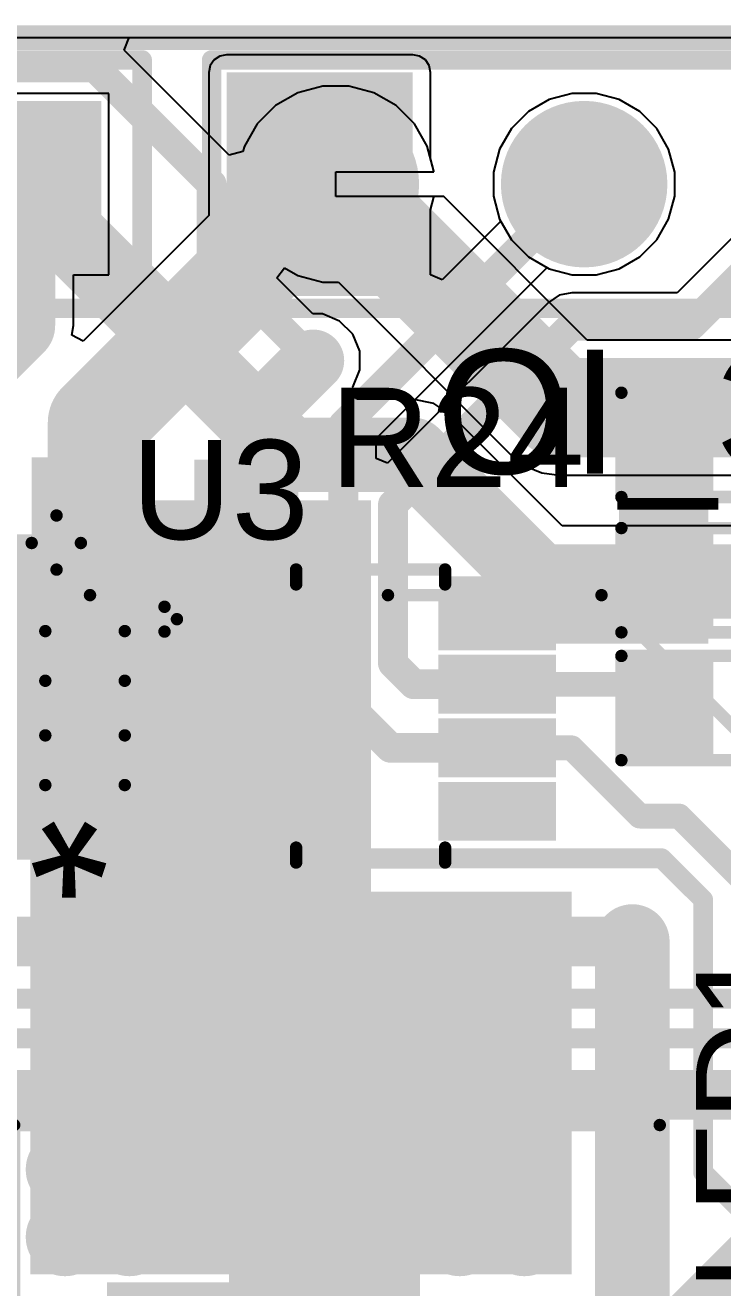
# Model space of a CAD drawing. Header units: millimetres. Extents: x -0.91 to 0.79, y -0.9 to 0.79.
# Drawn here: x 0.216 to 0.497, y 0.283 to 0.791 of the extents above; entities that cross this region are included whole.
import ezdxf

# ---------------------------------------------------------------- set-up
doc = ezdxf.new("R2010")
doc.units = ezdxf.units.MM
doc.header["$MEASUREMENT"] = 0
for name, color, linetype in [('BottomLayer', 5, 'Continuous'), ('BottomOverlay', 54, 'Continuous'), ('BottomPaste', 16, 'Continuous'), ('BottomSolder', 6, 'Continuous'), ('Mechanical2', 216, 'Continuous'), ('MultiLayer', 9, 'Continuous'), ('PadHoleLayer', 156, 'Continuous'), ('TopLayer', 1, 'Continuous'), ('TopOverlay', 2, 'Continuous'), ('TopPaste', 8, 'Continuous'), ('TopSolder', 216, 'Continuous'), ('ViaHoleLayer', 16, 'Continuous')]:
    doc.layers.add(name, color=color, linetype=linetype)
doc.styles.add('Arial', font='', dxfattribs={"height": 0.2})
doc.styles.get('Arial').set_extended_font_data('Arial')

# ---------------------------------------------------------------- blocks, each defined once
blk = doc.blocks.new('SOT__223_5')
at = {"layer": 'TopLayer'}
for points in [[(-0.0748, 0.15945), (0.0748, 0.15945), (0.0748, 0.08071), (-0.0748, 0.08071)], [(-0.12008, -0.08071), (-0.06102, -0.08071), (-0.06102, -0.15945), (-0.12008, -0.15945)], [(-0.02953, -0.08071), (0.02953, -0.08071), (0.02953, -0.15945), (-0.02953, -0.15945)], [(0.06102, -0.08071), (0.12008, -0.08071), (0.12008, -0.15945), (0.06102, -0.15945)]]:
    blk.add_hatch(color=1, dxfattribs=at).paths.add_polyline_path(points)
at = {"layer": 'TopPaste'}
for points in [[(-0.0748, 0.15945), (0.0748, 0.15945), (0.0748, 0.08071), (-0.0748, 0.08071)], [(-0.12008, -0.08071), (-0.06102, -0.08071), (-0.06102, -0.15945), (-0.12008, -0.15945)], [(-0.02953, -0.08071), (0.02953, -0.08071), (0.02953, -0.15945), (-0.02953, -0.15945)], [(0.06102, -0.08071), (0.12008, -0.08071), (0.12008, -0.15945), (0.06102, -0.15945)]]:
    blk.add_hatch(color=8, dxfattribs=at).paths.add_polyline_path(points)
at = {"layer": 'TopSolder'}
for points in [[(-0.0788, 0.16345), (0.0788, 0.16345), (0.0788, 0.07671), (-0.0788, 0.07671)], [(-0.12408, -0.07671), (-0.05702, -0.07671), (-0.05702, -0.16345), (-0.12408, -0.16345)], [(-0.03353, -0.07671), (0.03353, -0.07671), (0.03353, -0.16345), (-0.03353, -0.16345)], [(0.05702, -0.07671), (0.12408, -0.07671), (0.12408, -0.16345), (0.05702, -0.16345)]]:
    blk.add_hatch(color=216, dxfattribs=at).paths.add_polyline_path(points)
at = {"layer": 'TopOverlay'}
for points, const_width in [([(-0.13, -0.072), (-0.13, 0.071)], 0.005), ([(-0.13, 0.071), (0.13, 0.071)], 0.005), ([(0.13, -0.072), (0.13, 0.071)], 0.005), ([(-0.13, -0.072), (0.13, -0.072)], 0.005), ([(-0.132, -0.126), (-0.132, -0.116)], 0.00787), ([(-0.132, -0.116), (-0.127, -0.121)], 0.00787), ([(-0.132, -0.126), (-0.127, -0.121)], 0.00787)]:
    blk.add_lwpolyline(points, dxfattribs=dict(at, const_width=const_width))
for points, const_width in [([(-0.13125, 0.071, 1), (-0.12875, 0.071, 1)], 0.0025), ([(-0.13125, 0.071, 1), (-0.12875, 0.071, 1)], 0.0025), ([(0.12875, 0.071, 1), (0.13125, 0.071, 1)], 0.0025), ([(0.12875, 0.071, 1), (0.13125, 0.071, 1)], 0.0025), ([(-0.13125, -0.072, 1), (-0.12875, -0.072, 1)], 0.0025), ([(-0.13125, -0.072, 1), (-0.12875, -0.072, 1)], 0.0025), ([(0.12875, -0.072, 1), (0.13125, -0.072, 1)], 0.0025), ([(0.12875, -0.072, 1), (0.13125, -0.072, 1)], 0.0025), ([(-0.13397, -0.116, 1), (-0.13003, -0.116, 1)], 0.00394), ([(-0.13397, -0.116, 1), (-0.13003, -0.116, 1)], 0.00394), ([(-0.12897, -0.121, 1), (-0.12503, -0.121, 1)], 0.00394), ([(-0.12897, -0.121, 1), (-0.12503, -0.121, 1)], 0.00394), ([(-0.13397, -0.126, 1), (-0.13003, -0.126, 1)], 0.00394), ([(-0.13397, -0.126, 1), (-0.13003, -0.126, 1)], 0.00394)]:
    blk.add_lwpolyline(points, format="xyb", close=True, dxfattribs=dict(at, const_width=const_width))
blk = doc.blocks.new('SOT_23_8_6')
at = {"layer": 'TopLayer'}
for points in [[(-0.07067, 0.04626), (-0.0313, 0.04626), (-0.0313, 0.03051), (-0.07067, 0.03051)], [(0.0313, 0.04626), (0.07067, 0.04626), (0.07067, 0.03051), (0.0313, 0.03051)], [(-0.07067, 0.02067), (-0.0313, 0.02067), (-0.0313, 0.00492), (-0.07067, 0.00492)], [(0.0313, 0.02067), (0.07067, 0.02067), (0.07067, 0.00492), (0.0313, 0.00492)], [(-0.07067, -0.00492), (-0.0313, -0.00492), (-0.0313, -0.02067), (-0.07067, -0.02067)], [(0.0313, -0.00492), (0.07067, -0.00492), (0.07067, -0.02067), (0.0313, -0.02067)], [(-0.07067, -0.03051), (-0.0313, -0.03051), (-0.0313, -0.04626), (-0.07067, -0.04626)], [(0.0313, -0.03051), (0.07067, -0.03051), (0.07067, -0.04626), (0.0313, -0.04626)]]:
    blk.add_hatch(color=1, dxfattribs=at).paths.add_polyline_path(points)
at = {"layer": 'TopPaste'}
for points in [[(-0.07067, 0.04626), (-0.0313, 0.04626), (-0.0313, 0.03051), (-0.07067, 0.03051)], [(0.0313, 0.04626), (0.07067, 0.04626), (0.07067, 0.03051), (0.0313, 0.03051)], [(-0.07067, 0.02067), (-0.0313, 0.02067), (-0.0313, 0.00492), (-0.07067, 0.00492)], [(0.0313, 0.02067), (0.07067, 0.02067), (0.07067, 0.00492), (0.0313, 0.00492)], [(-0.07067, -0.00492), (-0.0313, -0.00492), (-0.0313, -0.02067), (-0.07067, -0.02067)], [(0.0313, -0.00492), (0.07067, -0.00492), (0.07067, -0.02067), (0.0313, -0.02067)], [(-0.07067, -0.03051), (-0.0313, -0.03051), (-0.0313, -0.04626), (-0.07067, -0.04626)], [(0.0313, -0.03051), (0.07067, -0.03051), (0.07067, -0.04626), (0.0313, -0.04626)]]:
    blk.add_hatch(color=8, dxfattribs=at).paths.add_polyline_path(points)
at = {"layer": 'TopSolder'}
for points in [[(-0.07467, 0.05026), (-0.0273, 0.05026), (-0.0273, 0.02651), (-0.07467, 0.02651)], [(0.0273, 0.05026), (0.07467, 0.05026), (0.07467, 0.02651), (0.0273, 0.02651)], [(-0.07467, 0.02467), (-0.0273, 0.02467), (-0.0273, 0.00092), (-0.07467, 0.00092)], [(0.0273, 0.02467), (0.07467, 0.02467), (0.07467, 0.00092), (0.0273, 0.00092)], [(-0.07467, -0.00092), (-0.0273, -0.00092), (-0.0273, -0.02467), (-0.07467, -0.02467)], [(0.0273, -0.00092), (0.07467, -0.00092), (0.07467, -0.02467), (0.0273, -0.02467)], [(-0.07467, -0.02651), (-0.0273, -0.02651), (-0.0273, -0.05026), (-0.07467, -0.05026)], [(0.0273, -0.02651), (0.07467, -0.02651), (0.07467, -0.05026), (0.0273, -0.05026)]]:
    blk.add_hatch(color=216, dxfattribs=at).paths.add_polyline_path(points)
at = {"layer": 'TopOverlay', "const_width": 0.005}
for points in [[(-0.03, 0.059), (0.03, 0.059)], [(-0.03, 0.053), (-0.03, 0.059)], [(0.03, 0.053), (0.03, 0.059)], [(-0.083, 0.034), (-0.083, 0.044)], [(-0.083, 0.044), (-0.078, 0.039)], [(-0.083, 0.034), (-0.078, 0.039)], [(-0.03, -0.059), (-0.03, -0.053)], [(0.03, -0.059), (0.03, -0.053)], [(-0.03, -0.059), (0.03, -0.059)]]:
    blk.add_lwpolyline(points, dxfattribs=at)
at = {"layer": 'TopOverlay', "const_width": 0.0025}
for points in [[(-0.03125, 0.059, 1), (-0.02875, 0.059, 1)], [(-0.03125, 0.059, 1), (-0.02875, 0.059, 1)], [(0.02875, 0.059, 1), (0.03125, 0.059, 1)], [(0.02875, 0.059, 1), (0.03125, 0.059, 1)], [(-0.03125, 0.053, 1), (-0.02875, 0.053, 1)], [(0.02875, 0.053, 1), (0.03125, 0.053, 1)], [(-0.08425, 0.044, 1), (-0.08175, 0.044, 1)], [(-0.08425, 0.044, 1), (-0.08175, 0.044, 1)], [(-0.07925, 0.039, 1), (-0.07675, 0.039, 1)], [(-0.07925, 0.039, 1), (-0.07675, 0.039, 1)], [(-0.08425, 0.034, 1), (-0.08175, 0.034, 1)], [(-0.08425, 0.034, 1), (-0.08175, 0.034, 1)], [(-0.03125, -0.053, 1), (-0.02875, -0.053, 1)], [(0.02875, -0.053, 1), (0.03125, -0.053, 1)], [(-0.03125, -0.059, 1), (-0.02875, -0.059, 1)], [(-0.03125, -0.059, 1), (-0.02875, -0.059, 1)], [(0.02875, -0.059, 1), (0.03125, -0.059, 1)], [(0.02875, -0.059, 1), (0.03125, -0.059, 1)]]:
    blk.add_lwpolyline(points, format="xyb", close=True, dxfattribs=at)
blk = doc.blocks.new('R___0603_10')
at = {"layer": 'TopLayer'}
for points in [[(-0.015, 0.0175), (-0.015, -0.0175), (-0.045, -0.0175), (-0.045, 0.0175)], [(0.045, 0.0175), (0.045, -0.0175), (0.015, -0.0175), (0.015, 0.0175)]]:
    blk.add_hatch(color=1, dxfattribs=at).paths.add_polyline_path(points)
at = {"layer": 'TopPaste'}
for points in [[(-0.015, 0.0175), (-0.015, -0.0175), (-0.045, -0.0175), (-0.045, 0.0175)], [(0.045, 0.0175), (0.045, -0.0175), (0.015, -0.0175), (0.015, 0.0175)]]:
    blk.add_hatch(color=8, dxfattribs=at).paths.add_polyline_path(points)
at = {"layer": 'TopSolder'}
for points in [[(-0.011, 0.0215), (-0.011, -0.0215), (-0.049, -0.0215), (-0.049, 0.0215)], [(0.049, 0.0215), (0.049, -0.0215), (0.011, -0.0215), (0.011, 0.0215)]]:
    blk.add_hatch(color=216, dxfattribs=at).paths.add_polyline_path(points)
at = {"layer": 'TopOverlay', "const_width": 0.005}
for points in [[(-0.048, 0.021), (-0.048, -0.021)], [(0.048, 0.021), (-0.048, 0.021)], [(0.048, 0.021), (0.048, -0.021)], [(0.048, -0.021), (-0.048, -0.021)]]:
    blk.add_lwpolyline(points, dxfattribs=at)
at = {"layer": 'TopOverlay', "const_width": 0.0025}
for points in [[(-0.04925, 0.021, 1), (-0.04675, 0.021, 1)], [(-0.04925, 0.021, 1), (-0.04675, 0.021, 1)], [(0.04675, 0.021, 1), (0.04925, 0.021, 1)], [(0.04675, 0.021, 1), (0.04925, 0.021, 1)], [(-0.04925, -0.021, 1), (-0.04675, -0.021, 1)], [(-0.04925, -0.021, 1), (-0.04675, -0.021, 1)], [(0.04675, -0.021, 1), (0.04925, -0.021, 1)], [(0.04675, -0.021, 1), (0.04925, -0.021, 1)]]:
    blk.add_lwpolyline(points, format="xyb", close=True, dxfattribs=at)
blk = doc.blocks.new('R___0603_31')
at = {"layer": 'TopLayer'}
for points in [[(-0.015, 0.0175), (-0.015, -0.0175), (-0.045, -0.0175), (-0.045, 0.0175)], [(0.045, 0.0175), (0.045, -0.0175), (0.015, -0.0175), (0.015, 0.0175)]]:
    blk.add_hatch(color=1, dxfattribs=at).paths.add_polyline_path(points)
at = {"layer": 'TopPaste'}
for points in [[(-0.015, 0.0175), (-0.015, -0.0175), (-0.045, -0.0175), (-0.045, 0.0175)], [(0.045, 0.0175), (0.045, -0.0175), (0.015, -0.0175), (0.015, 0.0175)]]:
    blk.add_hatch(color=8, dxfattribs=at).paths.add_polyline_path(points)
at = {"layer": 'TopSolder'}
for points in [[(-0.011, 0.0215), (-0.011, -0.0215), (-0.049, -0.0215), (-0.049, 0.0215)], [(0.049, 0.0215), (0.049, -0.0215), (0.011, -0.0215), (0.011, 0.0215)]]:
    blk.add_hatch(color=216, dxfattribs=at).paths.add_polyline_path(points)
at = {"layer": 'TopOverlay', "const_width": 0.005}
for points in [[(-0.048, -0.021), (-0.048, 0.021)], [(-0.048, 0.021), (0.048, 0.021)], [(0.048, -0.021), (0.048, 0.021)], [(-0.048, -0.021), (0.048, -0.021)]]:
    blk.add_lwpolyline(points, dxfattribs=at)
at = {"layer": 'TopOverlay', "const_width": 0.0025}
for points in [[(-0.04925, 0.021, 1), (-0.04675, 0.021, 1)], [(-0.04925, 0.021, 1), (-0.04675, 0.021, 1)], [(0.04675, 0.021, 1), (0.04925, 0.021, 1)], [(0.04675, 0.021, 1), (0.04925, 0.021, 1)], [(-0.04925, -0.021, 1), (-0.04675, -0.021, 1)], [(-0.04925, -0.021, 1), (-0.04675, -0.021, 1)], [(0.04675, -0.021, 1), (0.04925, -0.021, 1)], [(0.04675, -0.021, 1), (0.04925, -0.021, 1)]]:
    blk.add_lwpolyline(points, format="xyb", close=True, dxfattribs=at)
blk = doc.blocks.new('RES_0603_32')
at = {"layer": 'TopLayer'}
for points in [[(-0.015, 0.0175), (-0.015, -0.0175), (-0.045, -0.0175), (-0.045, 0.0175)], [(0.045, 0.0175), (0.045, -0.0175), (0.015, -0.0175), (0.015, 0.0175)]]:
    blk.add_hatch(color=1, dxfattribs=at).paths.add_polyline_path(points)
at = {"layer": 'TopPaste'}
for points in [[(-0.015, 0.0175), (-0.015, -0.0175), (-0.045, -0.0175), (-0.045, 0.0175)], [(0.045, 0.0175), (0.045, -0.0175), (0.015, -0.0175), (0.015, 0.0175)]]:
    blk.add_hatch(color=8, dxfattribs=at).paths.add_polyline_path(points)
at = {"layer": 'TopSolder'}
for points in [[(-0.011, 0.0215), (-0.011, -0.0215), (-0.049, -0.0215), (-0.049, 0.0215)], [(0.049, 0.0215), (0.049, -0.0215), (0.011, -0.0215), (0.011, 0.0215)]]:
    blk.add_hatch(color=216, dxfattribs=at).paths.add_polyline_path(points)
at = {"layer": 'TopOverlay', "const_width": 0.005}
for points in [[(-0.048, 0.021), (-0.048, -0.021)], [(0.048, 0.021), (-0.048, 0.021)], [(0.048, 0.021), (0.048, -0.021)], [(0.048, -0.021), (-0.048, -0.021)]]:
    blk.add_lwpolyline(points, dxfattribs=at)
at = {"layer": 'TopOverlay', "const_width": 0.0025}
for points in [[(-0.04925, 0.021, 1), (-0.04675, 0.021, 1)], [(-0.04925, 0.021, 1), (-0.04675, 0.021, 1)], [(0.04675, 0.021, 1), (0.04925, 0.021, 1)], [(0.04675, 0.021, 1), (0.04925, 0.021, 1)], [(-0.04925, -0.021, 1), (-0.04675, -0.021, 1)], [(-0.04925, -0.021, 1), (-0.04675, -0.021, 1)], [(0.04675, -0.021, 1), (0.04925, -0.021, 1)], [(0.04675, -0.021, 1), (0.04925, -0.021, 1)]]:
    blk.add_lwpolyline(points, format="xyb", close=True, dxfattribs=at)
blk = doc.blocks.new('HDR1X6__B_50')
at = {"layer": 'BottomLayer'}
blk.add_hatch(color=5, dxfattribs=at).paths.add_polyline_path([(-0.02953, 0.02953), (0.02953, 0.02953), (0.02953, -0.02953), (-0.02953, -0.02953)])
at = {"layer": 'BottomSolder'}
blk.add_hatch(color=6, dxfattribs=at).paths.add_polyline_path([(-0.03353, 0.03353), (0.03353, 0.03353), (0.03353, -0.03353), (-0.03353, -0.03353)])
at = {"layer": 'MultiLayer'}
blk.add_hatch(color=9, dxfattribs=at).paths.add_polyline_path([(-0.02953, 0.02953), (0.02953, 0.02953), (0.02953, -0.02953), (-0.02953, -0.02953)])
at = {"layer": 'PadHoleLayer'}
h = blk.add_hatch(color=156, dxfattribs=at)
edge = h.paths.add_edge_path()
edge.add_arc((0, 0), 0.01772, 0, 360)
at = {"layer": 'TopLayer'}
blk.add_hatch(color=1, dxfattribs=at).paths.add_polyline_path([(-0.02953, 0.02953), (0.02953, 0.02953), (0.02953, -0.02953), (-0.02953, -0.02953)])
at = {"layer": 'TopSolder'}
blk.add_hatch(color=216, dxfattribs=at).paths.add_polyline_path([(-0.03353, 0.03353), (0.03353, 0.03353), (0.03353, -0.03353), (-0.03353, -0.03353)])
at = {"layer": 'BottomOverlay', "const_width": 0.00787}
for points in [[(-0.05, 0.05), (-0.05, -0.05)], [(0.55, 0.05), (-0.05, 0.05)], [(0.55, -0.05), (-0.05, -0.05)]]:
    blk.add_lwpolyline(points, dxfattribs=at)
at = {"layer": 'BottomOverlay', "const_width": 0.00394}
for points in [[(-0.05197, 0.05, 1), (-0.04803, 0.05, 1)], [(-0.05197, 0.05, 1), (-0.04803, 0.05, 1)], [(-0.05197, -0.05, 1), (-0.04803, -0.05, 1)], [(-0.05197, -0.05, 1), (-0.04803, -0.05, 1)]]:
    blk.add_lwpolyline(points, format="xyb", close=True, dxfattribs=at)
blk = doc.blocks.new('HDR1X3__B_59')
at = {"layer": 'BottomLayer'}
blk.add_hatch(color=5, dxfattribs=at).paths.add_polyline_path([(-0.02953, 0.02953), (0.02953, 0.02953), (0.02953, -0.02953), (-0.02953, -0.02953)])
h = blk.add_hatch(color=5, dxfattribs=at)
edge = h.paths.add_edge_path()
edge.add_arc((0.1, 0), 0.02953, 0, 360)
h = blk.add_hatch(color=5, dxfattribs=at)
edge = h.paths.add_edge_path()
edge.add_arc((0.2, 0), 0.02953, 0, 360)
at = {"layer": 'BottomSolder'}
blk.add_hatch(color=6, dxfattribs=at).paths.add_polyline_path([(-0.03353, 0.03353), (0.03353, 0.03353), (0.03353, -0.03353), (-0.03353, -0.03353)])
h = blk.add_hatch(color=6, dxfattribs=at)
edge = h.paths.add_edge_path()
edge.add_arc((0.1, 0), 0.03353, 0, 360)
h = blk.add_hatch(color=6, dxfattribs=at)
edge = h.paths.add_edge_path()
edge.add_arc((0.2, 0), 0.03353, 0, 360)
at = {"layer": 'MultiLayer'}
blk.add_hatch(color=9, dxfattribs=at).paths.add_polyline_path([(-0.02953, 0.02953), (0.02953, 0.02953), (0.02953, -0.02953), (-0.02953, -0.02953)])
h = blk.add_hatch(color=9, dxfattribs=at)
edge = h.paths.add_edge_path()
edge.add_arc((0.1, 0), 0.02953, 0, 360)
h = blk.add_hatch(color=9, dxfattribs=at)
edge = h.paths.add_edge_path()
edge.add_arc((0.2, 0), 0.02953, 0, 360)
at = {"layer": 'PadHoleLayer'}
h = blk.add_hatch(color=156, dxfattribs=at)
edge = h.paths.add_edge_path()
edge.add_arc((0, 0), 0.01772, 0, 360)
h = blk.add_hatch(color=156, dxfattribs=at)
edge = h.paths.add_edge_path()
edge.add_arc((0.1, 0), 0.01772, 0, 360)
h = blk.add_hatch(color=156, dxfattribs=at)
edge = h.paths.add_edge_path()
edge.add_arc((0.2, 0), 0.01772, 0, 360)
at = {"layer": 'TopLayer'}
blk.add_hatch(color=1, dxfattribs=at).paths.add_polyline_path([(-0.02953, 0.02953), (0.02953, 0.02953), (0.02953, -0.02953), (-0.02953, -0.02953)])
h = blk.add_hatch(color=1, dxfattribs=at)
edge = h.paths.add_edge_path()
edge.add_arc((0.1, 0), 0.02953, 0, 360)
h = blk.add_hatch(color=1, dxfattribs=at)
edge = h.paths.add_edge_path()
edge.add_arc((0.2, 0), 0.02953, 0, 360)
at = {"layer": 'TopSolder'}
blk.add_hatch(color=216, dxfattribs=at).paths.add_polyline_path([(-0.03353, 0.03353), (0.03353, 0.03353), (0.03353, -0.03353), (-0.03353, -0.03353)])
h = blk.add_hatch(color=216, dxfattribs=at)
edge = h.paths.add_edge_path()
edge.add_arc((0.1, 0), 0.03353, 0, 360)
h = blk.add_hatch(color=216, dxfattribs=at)
edge = h.paths.add_edge_path()
edge.add_arc((0.2, 0), 0.03353, 0, 360)
at = {"layer": 'BottomOverlay', "const_width": 0.00787}
for points in [[(-0.05, 0.05), (-0.05, -0.05)], [(0.25, 0.05), (-0.05, 0.05)], [(0.25, 0.05), (0.25, -0.05)], [(0.25, -0.05), (-0.05, -0.05)]]:
    blk.add_lwpolyline(points, dxfattribs=at)
at = {"layer": 'BottomOverlay', "const_width": 0.00394}
for points in [[(-0.05197, 0.05, 1), (-0.04803, 0.05, 1)], [(-0.05197, 0.05, 1), (-0.04803, 0.05, 1)], [(0.24803, 0.05, 1), (0.25197, 0.05, 1)], [(0.24803, 0.05, 1), (0.25197, 0.05, 1)], [(-0.05197, -0.05, 1), (-0.04803, -0.05, 1)], [(-0.05197, -0.05, 1), (-0.04803, -0.05, 1)], [(0.24803, -0.05, 1), (0.25197, -0.05, 1)], [(0.24803, -0.05, 1), (0.25197, -0.05, 1)]]:
    blk.add_lwpolyline(points, format="xyb", close=True, dxfattribs=at)
blk = doc.blocks.new('C___0402_64')
at = {"layer": 'TopLayer'}
for points in [[(-0.0275, -0.0125), (-0.0275, 0.0125), (-0.0095, 0.0125), (-0.0095, -0.0125)], [(0.0095, -0.0125), (0.0095, 0.0125), (0.0275, 0.0125), (0.0275, -0.0125)]]:
    blk.add_hatch(color=1, dxfattribs=at).paths.add_polyline_path(points)
at = {"layer": 'TopPaste'}
for points in [[(-0.0275, -0.0125), (-0.0275, 0.0125), (-0.0095, 0.0125), (-0.0095, -0.0125)], [(0.0095, -0.0125), (0.0095, 0.0125), (0.0275, 0.0125), (0.0275, -0.0125)]]:
    blk.add_hatch(color=8, dxfattribs=at).paths.add_polyline_path(points)
at = {"layer": 'TopSolder'}
for points in [[(-0.02986, -0.01486), (-0.02986, 0.01486), (-0.00714, 0.01486), (-0.00714, -0.01486)], [(0.00714, -0.01486), (0.00714, 0.01486), (0.02986, 0.01486), (0.02986, -0.01486)]]:
    blk.add_hatch(color=216, dxfattribs=at).paths.add_polyline_path(points)
at = {"layer": 'TopOverlay', "const_width": 0.005}
for points in [[(-0.031, 0.016), (-0.031, -0.016)], [(-0.031, 0.016), (-0.011, 0.016)], [(0.011, 0.016), (0.031, 0.016)], [(0.031, 0.016), (0.031, -0.016)], [(-0.031, -0.016), (-0.011, -0.016)], [(0.011, -0.016), (0.031, -0.016)]]:
    blk.add_lwpolyline(points, dxfattribs=at)
at = {"layer": 'TopOverlay', "const_width": 0.0025}
for points in [[(-0.03225, 0.016, 1), (-0.02975, 0.016, 1)], [(-0.03225, 0.016, 1), (-0.02975, 0.016, 1)], [(-0.01225, 0.016, 1), (-0.00975, 0.016, 1)], [(0.00975, 0.016, 1), (0.01225, 0.016, 1)], [(0.02975, 0.016, 1), (0.03225, 0.016, 1)], [(0.02975, 0.016, 1), (0.03225, 0.016, 1)], [(-0.03225, -0.016, 1), (-0.02975, -0.016, 1)], [(-0.03225, -0.016, 1), (-0.02975, -0.016, 1)], [(-0.01225, -0.016, 1), (-0.00975, -0.016, 1)], [(0.00975, -0.016, 1), (0.01225, -0.016, 1)], [(0.02975, -0.016, 1), (0.03225, -0.016, 1)], [(0.02975, -0.016, 1), (0.03225, -0.016, 1)]]:
    blk.add_lwpolyline(points, format="xyb", close=True, dxfattribs=at)
blk = doc.blocks.new('UCD_220_F_10__D___B_83')
at = {"layer": 'BottomLayer'}
for points in [[(-0.23622, 0.04921), (-0.07874, 0.04921), (-0.07874, -0.04921), (-0.23622, -0.04921)], [(0.07874, 0.04921), (0.23622, 0.04921), (0.23622, -0.04921), (0.07874, -0.04921)]]:
    blk.add_hatch(color=5, dxfattribs=at).paths.add_polyline_path(points)
at = {"layer": 'BottomPaste'}
for points in [[(-0.23622, 0.04921), (-0.07874, 0.04921), (-0.07874, -0.04921), (-0.23622, -0.04921)], [(0.07874, 0.04921), (0.23622, 0.04921), (0.23622, -0.04921), (0.07874, -0.04921)]]:
    blk.add_hatch(color=16, dxfattribs=at).paths.add_polyline_path(points)
at = {"layer": 'BottomSolder'}
for points in [[(-0.24022, 0.05321), (-0.07474, 0.05321), (-0.07474, -0.05321), (-0.24022, -0.05321)], [(0.07474, 0.05321), (0.24022, 0.05321), (0.24022, -0.05321), (0.07474, -0.05321)]]:
    blk.add_hatch(color=6, dxfattribs=at).paths.add_polyline_path(points)
at = {"layer": 'BottomOverlay', "const_width": 0.005}
for points in [[(-0.202, 0.146), (-0.143, 0.205)], [(0.202, 0.205), (-0.143, 0.205)], [(0.202, 0.059), (0.202, 0.205)], [(-0.202, 0.06), (-0.202, 0.146)], [(-0.202, -0.146), (-0.202, -0.06)], [(0.202, -0.205), (0.202, -0.059)], [(-0.223, -0.08349), (-0.223, -0.06369)], [(-0.21228, -0.07348), (-0.23408, -0.07348)], [(-0.143, -0.205), (-0.202, -0.146)], [(0.202, -0.205), (-0.143, -0.205)]]:
    blk.add_lwpolyline(points, dxfattribs=at)
at = {"layer": 'BottomOverlay', "const_width": 0.0025}
for points in [[(-0.14425, 0.205, 1), (-0.14175, 0.205, 1)], [(-0.14425, 0.205, 1), (-0.14175, 0.205, 1)], [(0.20075, 0.205, 1), (0.20325, 0.205, 1)], [(0.20075, 0.205, 1), (0.20325, 0.205, 1)], [(-0.20325, 0.146, 1), (-0.20075, 0.146, 1)], [(-0.20325, 0.146, 1), (-0.20075, 0.146, 1)], [(-0.20325, 0.06, 1), (-0.20075, 0.06, 1)], [(0.20075, 0.059, 1), (0.20325, 0.059, 1)], [(-0.20325, -0.06, 1), (-0.20075, -0.06, 1)], [(0.20075, -0.059, 1), (0.20325, -0.059, 1)], [(-0.22425, -0.06369, 1), (-0.22175, -0.06369, 1)], [(-0.23533, -0.07348, 1), (-0.23283, -0.07348, 1)], [(-0.21353, -0.07348, 1), (-0.21103, -0.07348, 1)], [(-0.22425, -0.08349, 1), (-0.22175, -0.08349, 1)], [(-0.20325, -0.146, 1), (-0.20075, -0.146, 1)], [(-0.20325, -0.146, 1), (-0.20075, -0.146, 1)], [(-0.14425, -0.205, 1), (-0.14175, -0.205, 1)], [(-0.14425, -0.205, 1), (-0.14175, -0.205, 1)], [(0.20075, -0.205, 1), (0.20325, -0.205, 1)], [(0.20075, -0.205, 1), (0.20325, -0.205, 1)]]:
    blk.add_lwpolyline(points, format="xyb", close=True, dxfattribs=at)

msp = doc.modelspace()

# ---------------------------------------------------------------- hatches: boundary and pattern name
at = {"layer": 'BottomLayer'}
h = msp.add_hatch(color=5, dxfattribs=at)
edge = h.paths.add_edge_path()
edge.add_arc((0.33195, 0.65595), 0.01181, 0, 360)
for points in [[(0.25516, 0.586), (0.15216, 0.586), (0.15216, 0.455), (0.25516, 0.455)], [(0.35108, 0.586), (0.218, 0.586), (0.218, 0.439), (0.35108, 0.439)], [(0.22, 0.289), (0.433, 0.289), (0.433, 0.342), (0.22, 0.342)]]:
    msp.add_hatch(color=5, dxfattribs=at).paths.add_polyline_path(points)
h = msp.add_hatch(color=5, dxfattribs=at)
edge = h.paths.add_edge_path()
edge.add_arc((0.4605, 0.422), 0.01181, 0, 360)
h = msp.add_hatch(color=5, dxfattribs=at)
edge = h.paths.add_edge_path()
edge.add_arc((0.232, 0.33019), 0.01181, 0, 360)
h = msp.add_hatch(color=5, dxfattribs=at)
edge = h.paths.add_edge_path()
edge.add_arc((0.258, 0.33019), 0.01181, 0, 360)
h = msp.add_hatch(color=5, dxfattribs=at)
edge = h.paths.add_edge_path()
edge.add_arc((0.391, 0.33019), 0.01181, 0, 360)
h = msp.add_hatch(color=5, dxfattribs=at)
edge = h.paths.add_edge_path()
edge.add_arc((0.417, 0.33019), 0.01181, 0, 360)
h = msp.add_hatch(color=5, dxfattribs=at)
edge = h.paths.add_edge_path()
edge.add_arc((0.232, 0.303), 0.01181, 0, 360)
h = msp.add_hatch(color=5, dxfattribs=at)
edge = h.paths.add_edge_path()
edge.add_arc((0.258, 0.303), 0.01181, 0, 360)
h = msp.add_hatch(color=5, dxfattribs=at)
edge = h.paths.add_edge_path()
edge.add_arc((0.391, 0.303), 0.01181, 0, 360)
h = msp.add_hatch(color=5, dxfattribs=at)
edge = h.paths.add_edge_path()
edge.add_arc((0.417, 0.303), 0.01181, 0, 360)
at = {"layer": 'BottomSolder'}
h = msp.add_hatch(color=6, dxfattribs=at)
edge = h.paths.add_edge_path()
edge.add_arc((0.232, 0.33019), 0.01581, 0, 360)
h = msp.add_hatch(color=6, dxfattribs=at)
edge = h.paths.add_edge_path()
edge.add_arc((0.258, 0.33019), 0.01581, 0, 360)
h = msp.add_hatch(color=6, dxfattribs=at)
edge = h.paths.add_edge_path()
edge.add_arc((0.391, 0.33019), 0.01581, 0, 360)
h = msp.add_hatch(color=6, dxfattribs=at)
edge = h.paths.add_edge_path()
edge.add_arc((0.417, 0.33019), 0.01581, 0, 360)
h = msp.add_hatch(color=6, dxfattribs=at)
edge = h.paths.add_edge_path()
edge.add_arc((0.232, 0.303), 0.01581, 0, 360)
h = msp.add_hatch(color=6, dxfattribs=at)
edge = h.paths.add_edge_path()
edge.add_arc((0.258, 0.303), 0.01581, 0, 360)
h = msp.add_hatch(color=6, dxfattribs=at)
edge = h.paths.add_edge_path()
edge.add_arc((0.391, 0.303), 0.01581, 0, 360)
h = msp.add_hatch(color=6, dxfattribs=at)
edge = h.paths.add_edge_path()
edge.add_arc((0.417, 0.303), 0.01581, 0, 360)
at = {"layer": 'TopLayer'}
for points in [[(0.29708, 0.682), (0.37208, 0.682), (0.37208, 0.772), (0.29708, 0.772)], [(0.45508, 0.542), (0.49108, 0.542), (0.49108, 0.647), (0.45508, 0.647)], [(0.21859, 0.519), (0.26508, 0.519), (0.26508, 0.617), (0.21859, 0.617)], [(0.28408, 0.543), (0.326, 0.543), (0.326, 0.616), (0.28408, 0.616)], [(0.38608, 0.542), (0.48908, 0.542), (0.48908, 0.569), (0.38608, 0.569)], [(0.218, 0.491), (0.32408, 0.491), (0.32408, 0.508), (0.218, 0.508)], [(0.218, 0.34), (0.26608, 0.34), (0.26608, 0.502), (0.218, 0.502)], [(0.28408, 0.449), (0.33208, 0.449), (0.33208, 0.483), (0.28408, 0.483)], [(0.218, 0.288), (0.436, 0.288), (0.436, 0.442), (0.218, 0.442)], [(0.218, 0.355), (0.38008, 0.355), (0.38008, 0.442), (0.218, 0.442)], [(0.29808, 0.01969), (0.375, 0.01969), (0.375, 0.404), (0.29808, 0.404)]]:
    msp.add_hatch(color=1, dxfattribs=at).paths.add_polyline_path(points)
h = msp.add_hatch(color=1, dxfattribs=at)
edge = h.paths.add_edge_path()
edge.add_arc((0.33195, 0.65595), 0.01181, 0, 360)
h = msp.add_hatch(color=1, dxfattribs=at)
edge = h.paths.add_edge_path()
edge.add_arc((0.4605, 0.422), 0.01181, 0, 360)
h = msp.add_hatch(color=1, dxfattribs=at)
edge = h.paths.add_edge_path()
edge.add_arc((0.232, 0.33019), 0.01181, 0, 360)
h = msp.add_hatch(color=1, dxfattribs=at)
edge = h.paths.add_edge_path()
edge.add_arc((0.258, 0.33019), 0.01181, 0, 360)
h = msp.add_hatch(color=1, dxfattribs=at)
edge = h.paths.add_edge_path()
edge.add_arc((0.391, 0.33019), 0.01181, 0, 360)
h = msp.add_hatch(color=1, dxfattribs=at)
edge = h.paths.add_edge_path()
edge.add_arc((0.417, 0.33019), 0.01181, 0, 360)
h = msp.add_hatch(color=1, dxfattribs=at)
edge = h.paths.add_edge_path()
edge.add_arc((0.232, 0.303), 0.01181, 0, 360)
h = msp.add_hatch(color=1, dxfattribs=at)
edge = h.paths.add_edge_path()
edge.add_arc((0.258, 0.303), 0.01181, 0, 360)
h = msp.add_hatch(color=1, dxfattribs=at)
edge = h.paths.add_edge_path()
edge.add_arc((0.391, 0.303), 0.01181, 0, 360)
h = msp.add_hatch(color=1, dxfattribs=at)
edge = h.paths.add_edge_path()
edge.add_arc((0.417, 0.303), 0.01181, 0, 360)
at = {"layer": 'TopSolder'}
h = msp.add_hatch(color=216, dxfattribs=at)
edge = h.paths.add_edge_path()
edge.add_arc((0.232, 0.33019), 0.01581, 0, 360)
h = msp.add_hatch(color=216, dxfattribs=at)
edge = h.paths.add_edge_path()
edge.add_arc((0.258, 0.33019), 0.01581, 0, 360)
h = msp.add_hatch(color=216, dxfattribs=at)
edge = h.paths.add_edge_path()
edge.add_arc((0.391, 0.33019), 0.01581, 0, 360)
h = msp.add_hatch(color=216, dxfattribs=at)
edge = h.paths.add_edge_path()
edge.add_arc((0.417, 0.33019), 0.01581, 0, 360)
h = msp.add_hatch(color=216, dxfattribs=at)
edge = h.paths.add_edge_path()
edge.add_arc((0.232, 0.303), 0.01581, 0, 360)
h = msp.add_hatch(color=216, dxfattribs=at)
edge = h.paths.add_edge_path()
edge.add_arc((0.258, 0.303), 0.01581, 0, 360)
h = msp.add_hatch(color=216, dxfattribs=at)
edge = h.paths.add_edge_path()
edge.add_arc((0.391, 0.303), 0.01581, 0, 360)
h = msp.add_hatch(color=216, dxfattribs=at)
edge = h.paths.add_edge_path()
edge.add_arc((0.417, 0.303), 0.01581, 0, 360)
at = {"layer": 'ViaHoleLayer'}
h = msp.add_hatch(color=16, dxfattribs=at)
edge = h.paths.add_edge_path()
edge.add_arc((0.33195, 0.65595), 0.00591, 0, 360)
h = msp.add_hatch(color=16, dxfattribs=at)
edge = h.paths.add_edge_path()
edge.add_arc((0.4605, 0.422), 0.00591, 0, 360)
h = msp.add_hatch(color=16, dxfattribs=at)
edge = h.paths.add_edge_path()
edge.add_arc((0.232, 0.33019), 0.00591, 0, 360)
h = msp.add_hatch(color=16, dxfattribs=at)
edge = h.paths.add_edge_path()
edge.add_arc((0.258, 0.33019), 0.00591, 0, 360)
h = msp.add_hatch(color=16, dxfattribs=at)
edge = h.paths.add_edge_path()
edge.add_arc((0.391, 0.33019), 0.00591, 0, 360)
h = msp.add_hatch(color=16, dxfattribs=at)
edge = h.paths.add_edge_path()
edge.add_arc((0.417, 0.33019), 0.00591, 0, 360)
h = msp.add_hatch(color=16, dxfattribs=at)
edge = h.paths.add_edge_path()
edge.add_arc((0.232, 0.303), 0.00591, 0, 360)
h = msp.add_hatch(color=16, dxfattribs=at)
edge = h.paths.add_edge_path()
edge.add_arc((0.258, 0.303), 0.00591, 0, 360)
h = msp.add_hatch(color=16, dxfattribs=at)
edge = h.paths.add_edge_path()
edge.add_arc((0.391, 0.303), 0.00591, 0, 360)
h = msp.add_hatch(color=16, dxfattribs=at)
edge = h.paths.add_edge_path()
edge.add_arc((0.417, 0.303), 0.00591, 0, 360)

# ---------------------------------------------------------------- linework, layer by layer
at = {"layer": 'BottomLayer'}
for p, q in [((0.25583, 0.781), (0.2579, 0.786)), ((0.2579, 0.786), (0.67636, 0.786)), ((0.29812, 0.73871), (0.25583, 0.781)), ((0.32582, 0.76383), (0.31681, 0.75863)), ((0.33587, 0.76653), (0.32582, 0.76383)), ((0.34628, 0.76653), (0.33587, 0.76653)), ((0.35634, 0.76383), (0.34628, 0.76653)), ((0.36535, 0.75863), (0.35634, 0.76383)), ((0.43627, 0.76353), (0.42698, 0.76104)), ((0.44589, 0.76353), (0.43627, 0.76353)), ((0.45518, 0.76104), (0.44589, 0.76353)), ((0.31681, 0.75863), (0.30945, 0.75127)), ((0.37271, 0.75127), (0.36535, 0.75863)), ((0.42698, 0.76104), (0.41865, 0.75623)), ((0.46351, 0.75623), (0.45518, 0.76104)), ((0.41865, 0.75623), (0.41185, 0.74943)), ((0.47031, 0.74943), (0.46351, 0.75623)), ((0.30945, 0.75127), (0.30424, 0.74226)), ((0.37791, 0.74226), (0.37271, 0.75127)), ((0.41185, 0.74943), (0.40704, 0.7411)), ((0.47512, 0.7411), (0.47031, 0.74943)), ((0.30369, 0.7402), (0.29812, 0.73871)), ((0.30424, 0.74226), (0.30369, 0.7402)), ((0.38061, 0.7322), (0.37791, 0.74226)), ((0.40704, 0.7411), (0.40455, 0.73181)), ((0.47761, 0.73181), (0.47512, 0.7411)), ((0.38061, 0.732), (0.38061, 0.7322)), ((0.34108, 0.722), (0.34108, 0.732)), ((0.34108, 0.732), (0.38061, 0.732)), ((0.40455, 0.73181), (0.40455, 0.72219)), ((0.47761, 0.72219), (0.47761, 0.73181)), ((0.40455, 0.72219), (0.40704, 0.7129)), ((0.47512, 0.7129), (0.47761, 0.72219)), ((0.38459, 0.722), (0.34108, 0.722)), ((0.44236, 0.66423), (0.38459, 0.722)), ((0.40704, 0.7129), (0.41185, 0.70457)), ((0.47031, 0.70457), (0.47512, 0.7129)), ((0.41185, 0.70457), (0.41865, 0.69777)), ((0.46351, 0.69777), (0.47031, 0.70457)), ((0.41865, 0.69777), (0.42698, 0.69296)), ((0.45518, 0.69296), (0.46351, 0.69777)), ((0.31736, 0.68928), (0.32043, 0.69328)), ((0.32043, 0.69328), (0.32582, 0.69017)), ((0.42698, 0.69296), (0.43627, 0.69047)), ((0.44589, 0.69047), (0.45518, 0.69296)), ((0.33188, 0.67476), (0.31736, 0.68928)), ((0.32582, 0.69017), (0.33587, 0.68747)), ((0.33587, 0.68747), (0.34209, 0.68747)), ((0.34209, 0.68747), (0.41182, 0.61774)), ((0.43627, 0.69047), (0.44589, 0.69047)), ((0.33569, 0.67476), (0.33188, 0.67476)), ((0.3426, 0.67189), (0.33569, 0.67476)), ((0.34789, 0.6666), (0.3426, 0.67189)), ((0.35076, 0.65969), (0.34789, 0.6666)), ((0.577, 0.66423), (0.44236, 0.66423)), ((0.35076, 0.65221), (0.35076, 0.65969)), ((0.34789, 0.64529), (0.35076, 0.65221)), ((0.34765, 0.64505), (0.34789, 0.64529)), ((0.34957, 0.64043), (0.34765, 0.64505)), ((0.372, 0.64043), (0.34957, 0.64043)), ((0.38058, 0.63872), (0.372, 0.64043)), ((0.38786, 0.63386), (0.38058, 0.63872)), ((0.43229, 0.58943), (0.38786, 0.63386)), ((0.41182, 0.61774), (0.41746, 0.61342)), ((0.41746, 0.61342), (0.42403, 0.61069)), ((0.42403, 0.61069), (0.43108, 0.60977)), ((0.43108, 0.60977), (0.577, 0.60977)), ((0.54693, 0.58943), (0.43229, 0.58943))]:
    msp.add_line(p, q, dxfattribs=at)
for points, const_width in [([(-0.457, 0.774), (0.24408, 0.774)], 0.012), ([(0.24408, 0.774), (0.29108, 0.727)], 0.012), ([(0.34108, 0.727), (0.43108, 0.637)], 0.04), ([(0.21308, 0.727), (0.32208, 0.618)], 0.03), ([(0.29108, 0.69682), (0.29108, 0.727)], 0.012), ([(0.29108, 0.69682), (0.33195, 0.65595)], 0.012), ([(0.43108, 0.637), (0.577, 0.637)], 0.04), ([(0.32208, 0.618), (0.372, 0.618)], 0.03), ([(0.372, 0.618), (0.423, 0.567)], 0.03), ([(0.423, 0.567), (0.58, 0.567)], 0.03), ([(0.145, 0.422), (0.4605, 0.422)], 0.02), ([(0.14293, 0.399), (0.662, 0.399)], 0.008), ([(0.15919, 0.383), (0.636, 0.383)], 0.008), ([(0.18106, 0.36019), (0.53081, 0.36019)], 0.02), ([(0.48021, 0.25824), (0.5735, 0.35153)], 0.035)]:
    msp.add_lwpolyline(points, dxfattribs=dict(at, const_width=const_width))
for points, const_width in [([(0.24108, 0.774, 1), (0.24708, 0.774, 1)], 0.006), ([(0.24108, 0.774, 1), (0.24708, 0.774, 1)], 0.006), ([(0.33108, 0.727, 1), (0.35108, 0.727, 1)], 0.02), ([(0.20558, 0.727, 1), (0.22058, 0.727, 1)], 0.015), ([(0.28808, 0.727, 1), (0.29408, 0.727, 1)], 0.006), ([(0.28808, 0.727, 1), (0.29408, 0.727, 1)], 0.006), ([(0.28808, 0.69682, 1), (0.29408, 0.69682, 1)], 0.006), ([(0.28808, 0.69682, 1), (0.29408, 0.69682, 1)], 0.006), ([(0.32895, 0.65595, 1), (0.33495, 0.65595, 1)], 0.006), ([(0.42108, 0.637, 1), (0.44108, 0.637, 1)], 0.02), ([(0.42108, 0.637, 1), (0.44108, 0.637, 1)], 0.02), ([(0.31458, 0.618, 1), (0.32958, 0.618, 1)], 0.015), ([(0.31458, 0.618, 1), (0.32958, 0.618, 1)], 0.015), ([(0.3645, 0.618, 1), (0.3795, 0.618, 1)], 0.015), ([(0.3645, 0.618, 1), (0.3795, 0.618, 1)], 0.015), ([(0.4155, 0.567, 1), (0.4305, 0.567, 1)], 0.015), ([(0.4155, 0.567, 1), (0.4305, 0.567, 1)], 0.015), ([(0.4555, 0.422, 1), (0.4655, 0.422, 1)], 0.01)]:
    msp.add_lwpolyline(points, format="xyb", close=True, dxfattribs=dict(at, const_width=const_width))
at = {"layer": 'Mechanical2', "const_width": 0.01}
msp.add_lwpolyline([(-0.7874, 0.786), (0.7874, 0.786)], dxfattribs=at)
at = {"layer": 'TopLayer'}
for p, q in [((-0.14702, 0.786), (0.67636, 0.786)), ((0.29435, 0.77859), (0.29203, 0.77705)), ((0.29708, 0.77914), (0.29435, 0.77859)), ((0.37208, 0.77914), (0.29708, 0.77914)), ((0.37481, 0.77859), (0.37208, 0.77914)), ((0.37713, 0.77705), (0.37481, 0.77859)), ((0.29048, 0.77473), (0.28994, 0.772)), ((0.29203, 0.77705), (0.29048, 0.77473)), ((0.37867, 0.77473), (0.37713, 0.77705)), ((0.37922, 0.772), (0.37867, 0.77473)), ((0.28994, 0.772), (0.28994, 0.71438)), ((0.37922, 0.73739), (0.37922, 0.772)), ((0.24961, 0.76353), (0.17655, 0.76353)), ((0.24961, 0.69047), (0.24961, 0.76353)), ((0.43627, 0.76353), (0.42698, 0.76104)), ((0.44589, 0.76353), (0.43627, 0.76353)), ((0.45518, 0.76104), (0.44589, 0.76353)), ((0.42698, 0.76104), (0.41865, 0.75623)), ((0.46351, 0.75623), (0.45518, 0.76104)), ((0.41865, 0.75623), (0.41185, 0.74943)), ((0.47031, 0.74943), (0.46351, 0.75623)), ((0.41185, 0.74943), (0.40704, 0.7411)), ((0.47512, 0.7411), (0.47031, 0.74943)), ((0.38061, 0.7322), (0.37922, 0.73739)), ((0.40704, 0.7411), (0.40455, 0.73181)), ((0.47761, 0.73181), (0.47512, 0.7411)), ((0.38061, 0.732), (0.38061, 0.7322)), ((0.34108, 0.722), (0.34108, 0.732)), ((0.34108, 0.732), (0.38061, 0.732)), ((0.40455, 0.73181), (0.40455, 0.72219)), ((0.47761, 0.72219), (0.47761, 0.73181)), ((0.40455, 0.72219), (0.40704, 0.7129)), ((0.47512, 0.7129), (0.47761, 0.72219)), ((0.38061, 0.722), (0.34108, 0.722)), ((0.37922, 0.71661), (0.38061, 0.7218)), ((0.38061, 0.7218), (0.38061, 0.722)), ((0.28994, 0.71438), (0.23932, 0.66376)), ((0.37922, 0.69042), (0.37922, 0.71661)), ((0.40748, 0.71214), (0.38384, 0.6885)), ((0.40704, 0.7129), (0.40748, 0.71214)), ((0.47031, 0.70457), (0.47512, 0.7129)), ((0.50455, 0.70922), (0.47859, 0.68325)), ((0.46351, 0.69777), (0.47031, 0.70457)), ((0.45518, 0.69296), (0.46351, 0.69777)), ((0.35733, 0.62451), (0.42622, 0.6934)), ((0.42622, 0.6934), (0.42698, 0.69296)), ((0.42698, 0.69296), (0.43627, 0.69047)), ((0.44589, 0.69047), (0.45518, 0.69296)), ((0.23548, 0.67005), (0.23548, 0.69047)), ((0.23548, 0.69047), (0.24961, 0.69047)), ((0.38384, 0.6885), (0.37922, 0.69042)), ((0.43627, 0.69047), (0.44589, 0.69047)), ((0.43101, 0.68225), (0.42671, 0.67937)), ((0.43608, 0.68325), (0.43101, 0.68225)), ((0.47859, 0.68325), (0.43608, 0.68325)), ((0.42671, 0.67937), (0.36195, 0.61462)), ((0.23472, 0.66622), (0.23548, 0.67005)), ((0.23932, 0.66376), (0.23472, 0.66622)), ((0.35733, 0.61653), (0.35733, 0.62451)), ((0.36195, 0.61462), (0.35733, 0.61653))]:
    msp.add_line(p, q, dxfattribs=at)
for points, const_width in [([(0.24508, 0.631), (0.34108, 0.727)], 0.04), ([(0.33592, 0.727), (0.34108, 0.727)], 0.04), ([(0.21305, 0.72697), (0.21308, 0.727)], 0.03), ([(0.21305, 0.67005), (0.21305, 0.72697)], 0.03), ([(0.34408, 0.63), (0.44108, 0.727)], 0.012), ([(0.48408, 0.67), (0.54108, 0.727)], 0.012), ([(0.099, 0.556), (0.21305, 0.67005)], 0.03), ([(0.36408, 0.598), (0.43608, 0.67)], 0.012), ([(0.43608, 0.67), (0.48408, 0.67)], 0.012), ([(0.30708, 0.63108), (0.33195, 0.65595)], 0.025), ([(0.24508, 0.5728), (0.24508, 0.631)], 0.04), ([(0.30708, 0.604), (0.30708, 0.63108)], 0.025), ([(0.34408, 0.519), (0.34408, 0.63)], 0.012), ([(0.36408, 0.534), (0.36408, 0.598)], 0.012), ([(0.24058, 0.5683), (0.24508, 0.5728)], 0.04), ([(0.30408, 0.55121), (0.30508, 0.55221)], 0.012), ([(0.30408, 0.55121), (0.30411, 0.55118)], 0.012), ([(0.24008, 0.546), (0.24258, 0.546)], 0.008), ([(0.36408, 0.534), (0.37249, 0.52559)], 0.012), ([(0.24808, 0.52559), (0.30411, 0.52559)], 0.012), ([(0.37249, 0.52559), (0.40608, 0.52559)], 0.012), ([(0.40608, 0.52559), (0.46449, 0.52559)], 0.01), ([(0.46449, 0.52559), (0.47408, 0.516)], 0.01), ([(0.34408, 0.519), (0.36308, 0.5)], 0.012), ([(0.24108, 0.501), (0.24208, 0.5)], 0.008), ([(0.36308, 0.5), (0.40608, 0.5)], 0.012), ([(0.40608, 0.5), (0.436, 0.5)], 0.01), ([(0.436, 0.5), (0.4635, 0.4725)], 0.01), ([(0.30411, 0.47441), (0.31504, 0.47441)], 0.008), ([(0.4635, 0.4725), (0.47935, 0.4725)], 0.01), ([(0.47935, 0.4725), (0.506, 0.44585)], 0.01), ([(0.30808, 0.4675), (0.31958, 0.456)], 0.008), ([(0.32509, 0.4555), (0.4723, 0.4555)], 0.008), ([(0.4723, 0.4555), (0.489, 0.43881)], 0.008), ([(0.489, 0.329), (0.489, 0.43881)], 0.008), ([(0.4605, 0.218), (0.4605, 0.422)], 0.03), ([(0.489, 0.329), (0.548, 0.27)], 0.008)]:
    msp.add_lwpolyline(points, dxfattribs=dict(at, const_width=const_width))
for points, const_width in [([(0.32592, 0.727, 1), (0.34592, 0.727, 1)], 0.02), ([(0.33108, 0.727, 1), (0.35108, 0.727, 1)], 0.02), ([(0.33108, 0.727, 1), (0.35108, 0.727, 1)], 0.02), ([(0.20555, 0.72697, 1), (0.22055, 0.72697, 1)], 0.015), ([(0.20555, 0.72697, 1), (0.22055, 0.72697, 1)], 0.015), ([(0.20558, 0.727, 1), (0.22058, 0.727, 1)], 0.015), ([(0.43808, 0.727, 1), (0.44408, 0.727, 1)], 0.006), ([(0.20555, 0.67005, 1), (0.22055, 0.67005, 1)], 0.015), ([(0.20555, 0.67005, 1), (0.22055, 0.67005, 1)], 0.015), ([(0.43308, 0.67, 1), (0.43908, 0.67, 1)], 0.006), ([(0.43308, 0.67, 1), (0.43908, 0.67, 1)], 0.006), ([(0.48108, 0.67, 1), (0.48708, 0.67, 1)], 0.006), ([(0.48108, 0.67, 1), (0.48708, 0.67, 1)], 0.006), ([(0.3257, 0.65595, 1), (0.3382, 0.65595, 1)], 0.0125), ([(0.23508, 0.631, 1), (0.25508, 0.631, 1)], 0.02), ([(0.23508, 0.631, 1), (0.25508, 0.631, 1)], 0.02), ([(0.30083, 0.63108, 1), (0.31333, 0.63108, 1)], 0.0125), ([(0.30083, 0.63108, 1), (0.31333, 0.63108, 1)], 0.0125), ([(0.34108, 0.63, 1), (0.34708, 0.63, 1)], 0.006), ([(0.34108, 0.63, 1), (0.34708, 0.63, 1)], 0.006), ([(0.30083, 0.604, 1), (0.31333, 0.604, 1)], 0.0125), ([(0.36108, 0.598, 1), (0.36708, 0.598, 1)], 0.006), ([(0.36108, 0.598, 1), (0.36708, 0.598, 1)], 0.006), ([(0.23508, 0.5728, 1), (0.25508, 0.5728, 1)], 0.02), ([(0.23508, 0.5728, 1), (0.25508, 0.5728, 1)], 0.02), ([(0.23058, 0.5683, 1), (0.25058, 0.5683, 1)], 0.02), ([(0.30108, 0.55121, 1), (0.30708, 0.55121, 1)], 0.006), ([(0.30108, 0.55121, 1), (0.30708, 0.55121, 1)], 0.006), ([(0.30111, 0.55118, 1), (0.30711, 0.55118, 1)], 0.006), ([(0.30208, 0.55221, 1), (0.30808, 0.55221, 1)], 0.006), ([(0.23808, 0.546, 1), (0.24208, 0.546, 1)], 0.004), ([(0.24058, 0.546, 1), (0.24458, 0.546, 1)], 0.004), ([(0.36108, 0.534, 1), (0.36708, 0.534, 1)], 0.006), ([(0.36108, 0.534, 1), (0.36708, 0.534, 1)], 0.006), ([(0.24508, 0.52559, 1), (0.25108, 0.52559, 1)], 0.006), ([(0.30111, 0.52559, 1), (0.30711, 0.52559, 1)], 0.006), ([(0.36949, 0.52559, 1), (0.37549, 0.52559, 1)], 0.006), ([(0.36949, 0.52559, 1), (0.37549, 0.52559, 1)], 0.006), ([(0.40308, 0.52559, 1), (0.40908, 0.52559, 1)], 0.006), ([(0.40358, 0.52559, 1), (0.40858, 0.52559, 1)], 0.005), ([(0.46199, 0.52559, 1), (0.46699, 0.52559, 1)], 0.005), ([(0.46199, 0.52559, 1), (0.46699, 0.52559, 1)], 0.005), ([(0.34108, 0.519, 1), (0.34708, 0.519, 1)], 0.006), ([(0.34108, 0.519, 1), (0.34708, 0.519, 1)], 0.006), ([(0.47158, 0.516, 1), (0.47658, 0.516, 1)], 0.005), ([(0.23908, 0.501, 1), (0.24308, 0.501, 1)], 0.004), ([(0.24008, 0.5, 1), (0.24408, 0.5, 1)], 0.004), ([(0.36008, 0.5, 1), (0.36608, 0.5, 1)], 0.006), ([(0.36008, 0.5, 1), (0.36608, 0.5, 1)], 0.006), ([(0.40308, 0.5, 1), (0.40908, 0.5, 1)], 0.006), ([(0.40358, 0.5, 1), (0.40858, 0.5, 1)], 0.005), ([(0.4335, 0.5, 1), (0.4385, 0.5, 1)], 0.005), ([(0.4335, 0.5, 1), (0.4385, 0.5, 1)], 0.005), ([(0.30211, 0.47441, 1), (0.30611, 0.47441, 1)], 0.004), ([(0.31304, 0.47441, 1), (0.31704, 0.47441, 1)], 0.004), ([(0.461, 0.4725, 1), (0.466, 0.4725, 1)], 0.005), ([(0.461, 0.4725, 1), (0.466, 0.4725, 1)], 0.005), ([(0.47685, 0.4725, 1), (0.48185, 0.4725, 1)], 0.005), ([(0.47685, 0.4725, 1), (0.48185, 0.4725, 1)], 0.005), ([(0.30608, 0.4675, 1), (0.31008, 0.4675, 1)], 0.004), ([(0.31758, 0.456, 1), (0.32158, 0.456, 1)], 0.004), ([(0.32309, 0.4555, 1), (0.32709, 0.4555, 1)], 0.004), ([(0.4703, 0.4555, 1), (0.4743, 0.4555, 1)], 0.004), ([(0.4703, 0.4555, 1), (0.4743, 0.4555, 1)], 0.004), ([(0.487, 0.43881, 1), (0.491, 0.43881, 1)], 0.004), ([(0.487, 0.43881, 1), (0.491, 0.43881, 1)], 0.004), ([(0.453, 0.422, 1), (0.468, 0.422, 1)], 0.015), ([(0.487, 0.329, 1), (0.491, 0.329, 1)], 0.004), ([(0.487, 0.329, 1), (0.491, 0.329, 1)], 0.004)]:
    msp.add_lwpolyline(points, format="xyb", close=True, dxfattribs=dict(at, const_width=const_width))

# ---------------------------------------------------------------- block references
for name, p, rotation in [('HDR1X6__B_50', (0.21308, 0.727), 180), ('HDR1X3__B_59', (0.54108, 0.727), 180), ('R___0603_10', (0.50408, 0.622), 180), ('UCD_220_F_10__D___B_83', (0.30208, 0.35948), 270), ('RES_0603_32', (0.50408, 0.5675), 180), ('C___0402_64', (0.24008, 0.516), 90)]:
    msp.add_blockref(name, p, dxfattribs=dict(rotation=rotation))
for name, p in [('SOT_23_8_6', (0.35509, 0.5128)), ('R___0603_31', (0.50408, 0.516)), ('SOT__223_5', (0.34153, 0.27708))]:
    msp.add_blockref(name, p)

# ---------------------------------------------------------------- texts
at = {"layer": 'BottomOverlay', "style": 'Arial', "text_generation_flag": 2}
msp.add_text('VCC_IO', height=0.05, rotation=360, dxfattribs=at).set_placement((0.64148, 0.6104))
at = {"layer": 'TopOverlay', "style": 'Arial'}
for s, p in [('R24', (0.33868, 0.60501)), ('U3', (0.25876, 0.58401))]:
    msp.add_text(s, height=0.04, dxfattribs=at).set_placement(p)
for s, height, rotation, p in [('*', 0.06, 180, (0.25, 0.49971)), ('LED1', 0.04, 90, (0.52607, 0.28135))]:
    msp.add_text(s, height=height, rotation=rotation, dxfattribs=at).set_placement(p)

doc.saveas('drawing.dxf')
